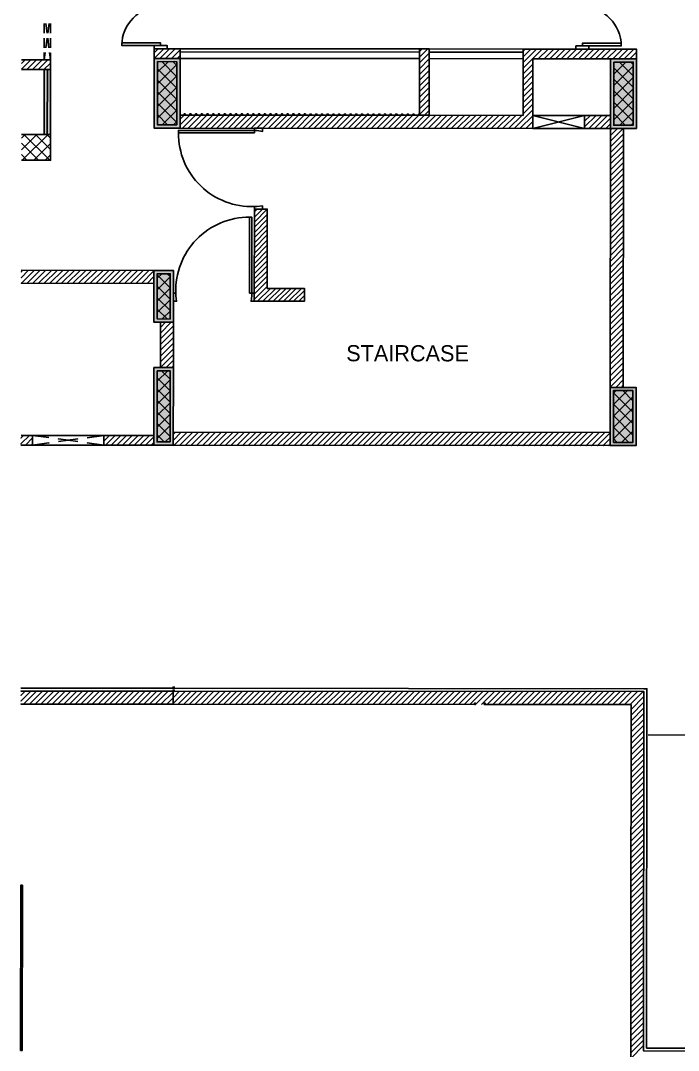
# Model space of a CAD drawing. Header units: millimetres. Extents: x -957 to 3394, y -3 to 3008.
# Drawn here: x 22 to 422, y 606 to 1231 of the extents above; entities that cross this region are included whole.
import ezdxf

# ---------------------------------------------------------------- set-up
doc = ezdxf.new("R2010")
doc.units = ezdxf.units.MM
for name, color, linetype in [('HIDDEN', 7, 'CONTINUOUS'), ('PDF_0', 7, 'CONTINUOUS'), ('PDF_DOOR', 7, 'CONTINUOUS'), ('PDF_ELEVATION_5_LIGHT', 7, 'CONTINUOUS'), ('PDF_ELEVATION_HIDDEN', 7, 'CONTINUOUS'), ('PDF_FRAMING-COLUMN', 7, 'CONTINUOUS'), ('PDF_FRAMING-COLUMN_HATCH', 7, 'CONTINUOUS'), ('PDF_FSM-PODIUM-FRAMING_-_S', 7, 'CONTINUOUS'), ('PDF_HATCH', 7, 'CONTINUOUS'), ('PDF_HATCH_-_AAC', 7, 'CONTINUOUS'), ('PDF_HATCH_-_WALL', 7, 'CONTINUOUS'), ('PDF_ID_FINISH_LINE', 7, 'CONTINUOUS'), ('PDF_TEXT', 7, 'CONTINUOUS'), ('PDF_TRI_ARC-KQ_DOOR___WIND', 7, 'CONTINUOUS'), ('PDF_WALL', 7, 'CONTINUOUS')]:
    doc.layers.add(name, color=color, linetype=linetype)
doc.styles.add('PDF_ARIAL', font='PDF_ARIAL')

msp = doc.modelspace()

# ---------------------------------------------------------------- linework, layer by layer
at = {"layer": 'HIDDEN', "color": 7}
msp.add_lwpolyline([(22.49, 605.81), (23.5, 605.81), (23.59, 706.09), (22.58, 706.09)], close=True, dxfattribs=at)
at = {"layer": 'HIDDEN'}
for points in [[(22.58, 706.09), (23.59, 706.09)], [(23.5, 605.81), (23.59, 706.09)], [(22.49, 605.81), (23.5, 605.81)]]:
    msp.add_lwpolyline(points, dxfattribs=at)
at = {"layer": 'HIDDEN', "color": 7}
msp.add_solid([(22.49, 605.81), (23.5, 605.81), (22.58, 706.09), (23.59, 706.09)], dxfattribs=at)
at = {"layer": 'PDF_0', "color": 7}
msp.add_lwpolyline([(36.76, 1162.32), (40.69, 1162.32), (40.73, 1201.65), (36.79, 1201.65)], close=True, dxfattribs=at)
msp.add_lwpolyline([(36.76, 1162.32), (40.69, 1162.32), (40.73, 1201.65), (36.79, 1201.65)], close=True, dxfattribs=at)
at = {"layer": 'PDF_0'}
for points in [[(402.81, 797.23), (403.2, 797.62)], [(402.95, 728.19), (403, 797.43)], [(403.79, 797.42), (2108.36, 795.97)]]:
    msp.add_lwpolyline(points, dxfattribs=at)
at = {"layer": 'PDF_0', "color": 7}
msp.add_solid([(36.76, 1162.32), (40.69, 1162.32), (36.79, 1201.65), (40.73, 1201.65)], dxfattribs=at)
msp.add_solid([(36.76, 1162.32), (40.69, 1162.32), (36.79, 1201.65), (40.73, 1201.65)], dxfattribs=at)
at = {"layer": 'PDF_DOOR'}
for points in [[(164.58, 1163.19), (118.41, 1163.23), (118.41, 1164.69), (164.58, 1164.65)], [(164.58, 1163.19), (118.41, 1163.23), (118.41, 1164.69), (164.58, 1164.65)], [(169.5, 1166.14), (164.59, 1166.14), (164.58, 1164.65), (166.16, 1164.65), (169.5, 1164.17)], [(169.5, 1166.14), (164.59, 1166.14), (164.58, 1164.65), (166.16, 1164.65), (169.5, 1164.17)], [(169.46, 1116.98), (164.54, 1116.98), (164.55, 1118.47), (166.12, 1118.47), (169.46, 1118.94)], [(169.46, 1116.98), (164.54, 1116.98), (164.55, 1118.47), (166.12, 1118.47), (169.46, 1118.94)], [(161.55, 1065.85), (161.59, 1112.03), (163.04, 1112.03), (163.01, 1065.85)], [(161.55, 1065.85), (161.59, 1112.03), (163.04, 1112.03), (163.01, 1065.85)], [(115.33, 1060.98), (115.34, 1065.89), (116.83, 1065.89), (116.83, 1064.32), (117.3, 1060.98)], [(115.33, 1060.98), (115.34, 1065.89), (116.83, 1065.89), (116.83, 1064.32), (117.3, 1060.98)], [(164.5, 1060.94), (164.5, 1065.85), (163.01, 1065.85), (163, 1064.28), (162.53, 1060.94)], [(164.5, 1060.94), (164.5, 1065.85), (163.01, 1065.85), (163, 1064.28), (162.53, 1060.94)]]:
    msp.add_lwpolyline(points, close=True, dxfattribs=at)
for points in [[(118.41, 1163.23, 0.426627), (164.54, 1118.47, -0.426627)], [(161.59, 1112.03, 0.426645), (116.83, 1065.89, -0.426645)]]:
    msp.add_lwpolyline(points, format="xyb", close=True, dxfattribs=at)
at = {"layer": 'PDF_ELEVATION_5_LIGHT'}
for points in [[(264.92, 1214.24), (119.4, 1214.36)], [(327.85, 1214.18), (270.82, 1214.23)], [(264.91, 1208.34), (119.39, 1208.46)], [(264.92, 1212.27), (119.4, 1212.4)], [(327.84, 1208.28), (270.81, 1208.33)], [(327.85, 1212.21), (270.82, 1212.26)], [(36.76, 1162.32), (36.79, 1201.65)], [(36.76, 1162.32), (36.79, 1201.65)], [(38.73, 1162.32), (38.76, 1201.65)], [(38.73, 1162.32), (38.76, 1201.65)], [(40.69, 1162.32), (40.73, 1201.65)], [(40.69, 1162.32), (40.73, 1201.65)]]:
    msp.add_lwpolyline(points, dxfattribs=at)
for points in [[(365.18, 1173.84), (333.71, 1173.87), (333.71, 1166), (365.17, 1165.97)], [(333.71, 1173.87), (365.17, 1165.97)], [(365.18, 1173.84), (333.71, 1173.87), (333.71, 1166), (365.17, 1165.97)], [(333.71, 1166), (365.18, 1173.84)], [(72.98, 979.4), (72.98, 973.5), (29.72, 973.54), (29.72, 979.44)], [(72.98, 979.4), (72.98, 973.5), (29.72, 973.54), (29.72, 979.44)]]:
    msp.add_lwpolyline(points, close=True, dxfattribs=at)
at = {"layer": 'PDF_ELEVATION_HIDDEN'}
for points in [[(36.82, 1229.68), (36.81, 1223.78)], [(36.82, 1229.67), (36.81, 1223.78)], [(37.81, 1229.61), (38.58, 1223.76)], [(37.81, 1229.61), (38.58, 1223.76)], [(39.76, 1229.61), (38.97, 1223.76)], [(39.76, 1229.61), (38.97, 1223.76)], [(40.75, 1223.77), (40.75, 1229.67)], [(40.75, 1223.77), (40.75, 1229.67)], [(36.81, 1220.83), (36.8, 1214.93)], [(36.81, 1220.83), (36.8, 1214.93)], [(38.58, 1220.84), (37.8, 1214.99)], [(38.58, 1220.84), (37.8, 1214.99)], [(38.97, 1220.84), (39.75, 1214.99)], [(38.97, 1220.84), (39.75, 1214.99)], [(40.74, 1214.92), (40.74, 1220.82)], [(40.74, 1214.92), (40.74, 1220.82)], [(37.4, 1212.07), (36.8, 1207.55)], [(37.4, 1212.07), (36.8, 1207.55)], [(36.8, 1211.98), (36.8, 1207.55), (40.73, 1207.55), (40.74, 1211.97)], [(36.8, 1211.98), (36.8, 1207.55), (40.73, 1207.55), (40.74, 1211.97)], [(40.13, 1212.06), (40.73, 1207.55)], [(40.13, 1212.06), (40.73, 1207.55)]]:
    msp.add_lwpolyline(points, dxfattribs=at)
for points in [[(39.66, 978.08), (29.72, 979.44)], [(57.19, 975.67), (45.5, 977.27)], [(45.5, 975.68), (57.2, 977.26)], [(63.04, 978.06), (72.98, 979.4)], [(29.71, 973.54), (39.66, 974.89)], [(72.98, 973.5), (63.04, 974.87)]]:
    msp.add_lwpolyline(points, close=True, dxfattribs=at)
at = {"layer": 'PDF_FRAMING-COLUMN'}
for points in [[(103.66, 1208.48), (119.39, 1208.46), (119.36, 1166.18), (103.62, 1166.2)], [(103.66, 1208.48), (119.39, 1208.46), (119.36, 1166.18), (103.62, 1166.2)], [(380.94, 1208.24), (396.67, 1208.23), (396.63, 1165.95), (380.9, 1165.96)], [(380.94, 1208.24), (396.67, 1208.23), (396.63, 1165.95), (380.9, 1165.96)], [(105.62, 1206.51), (117.42, 1206.5), (117.39, 1168.15), (105.59, 1168.16)], [(105.62, 1206.51), (117.42, 1206.5), (117.39, 1168.15), (105.59, 1168.16)], [(382.9, 1206.27), (394.7, 1206.26), (394.67, 1167.91), (382.87, 1167.92)], [(382.9, 1206.27), (394.7, 1206.26), (394.67, 1167.91), (382.87, 1167.92)], [(115.32, 1048.2), (115.35, 1079.66), (103.55, 1079.67), (103.52, 1048.21)], [(115.32, 1048.2), (115.35, 1079.66), (103.55, 1079.67), (103.52, 1048.21)], [(113.36, 1050.16), (113.38, 1077.69), (105.51, 1077.7), (105.49, 1050.17)], [(113.36, 1050.16), (113.38, 1077.69), (105.51, 1077.7), (105.49, 1050.17)], [(103.5, 1020.67), (103.46, 973.48), (115.26, 973.47), (115.3, 1020.66)], [(103.5, 1020.67), (103.46, 973.48), (115.26, 973.47), (115.3, 1020.66)], [(105.46, 1018.71), (105.43, 975.44), (113.29, 975.44), (113.33, 1018.7)], [(105.46, 1018.71), (105.43, 975.44), (113.29, 975.44), (113.33, 1018.7)], [(380.74, 973.24), (396.47, 973.23), (396.5, 1008.62), (380.77, 1008.64)], [(382.71, 975.21), (394.5, 975.2), (394.53, 1006.66), (382.73, 1006.67)]]:
    msp.add_lwpolyline(points, close=True, dxfattribs=at)
at = {"layer": 'PDF_FRAMING-COLUMN_HATCH'}
for points in [[(117.42, 1204.87), (105.61, 1193.08)], [(112.1, 1206.5), (105.62, 1200.03)], [(105.62, 1202.18), (117.41, 1190.37)], [(108.25, 1206.51), (117.42, 1197.32)], [(115.2, 1206.5), (117.42, 1204.27)], [(394.7, 1203.8), (382.89, 1192.02)], [(383.25, 1206.27), (382.9, 1205.92)], [(390.21, 1206.27), (382.9, 1198.97)], [(382.9, 1202.77), (394.69, 1190.96)], [(386.35, 1206.27), (394.69, 1197.91)], [(393.31, 1206.26), (394.7, 1204.87)], [(117.42, 1197.92), (105.61, 1186.13)], [(105.62, 1195.23), (117.4, 1183.42)], [(394.69, 1196.85), (382.88, 1185.06)], [(382.89, 1195.82), (394.68, 1184.01)], [(117.41, 1190.97), (105.6, 1179.18)], [(394.69, 1189.9), (382.88, 1178.11)], [(382.89, 1188.86), (394.68, 1177.05)], [(117.4, 1184.01), (105.6, 1172.22)], [(105.61, 1188.27), (117.4, 1176.46)], [(394.68, 1182.95), (382.87, 1171.16)], [(105.6, 1181.32), (117.39, 1169.51)], [(117.4, 1177.06), (108.48, 1168.16)], [(382.88, 1181.91), (394.67, 1170.1)], [(105.6, 1174.37), (111.8, 1168.16)], [(117.39, 1170.11), (115.44, 1168.15)], [(382.88, 1174.96), (389.9, 1167.92)], [(394.68, 1175.99), (386.59, 1167.92)], [(382.87, 1168.01), (382.95, 1167.92)], [(394.67, 1169.04), (393.54, 1167.92)], [(108.33, 1077.7), (105.51, 1074.89)], [(105.51, 1077.03), (113.37, 1069.16)], [(111.8, 1077.7), (113.38, 1076.11)], [(113.38, 1075.79), (105.51, 1067.93)], [(105.51, 1070.08), (113.37, 1062.2)], [(113.37, 1068.84), (105.5, 1060.98)], [(113.37, 1061.89), (105.49, 1054.03)], [(105.5, 1063.12), (113.36, 1055.25)], [(105.5, 1056.17), (111.49, 1050.17)], [(113.36, 1054.93), (108.59, 1050.17)], [(111.86, 1018.7), (105.46, 1012.31)], [(105.46, 1014.46), (113.32, 1006.58)], [(108.17, 1018.7), (113.33, 1013.54)], [(113.33, 1013.22), (105.45, 1005.36)], [(105.45, 1007.5), (113.31, 999.63)], [(113.32, 1006.27), (105.45, 998.41)], [(113.31, 999.31), (105.44, 991.45)], [(105.45, 1000.55), (113.31, 992.68)], [(113.31, 992.36), (105.43, 984.5)], [(105.44, 993.6), (113.3, 985.72)], [(113.3, 985.41), (105.43, 977.55)], [(105.44, 986.64), (113.3, 978.77)], [(105.43, 979.69), (109.68, 975.44)], [(113.3, 978.46), (110.27, 975.44)]]:
    msp.add_lwpolyline(points, close=True, dxfattribs=at)
for points in [[(22.96, 1153.03), (32.28, 1162.32)], [(22.97, 1159.98), (25.32, 1162.33)], [(23.48, 1146.6), (39.23, 1162.32)], [(40.28, 1146.59), (24.56, 1162.33)], [(40.68, 1153.13), (31.51, 1162.32)], [(40.69, 1160.09), (38.46, 1162.32)], [(33.32, 1146.59), (22.97, 1156.97)], [(30.44, 1146.59), (40.69, 1156.83)], [(26.37, 1146.6), (22.96, 1150.01)], [(37.39, 1146.59), (40.68, 1149.87)], [(382.72, 998.12), (391.29, 1006.66)], [(382.72, 991.16), (394.53, 1002.95)], [(382.73, 1005.07), (384.33, 1006.67)], [(394.52, 993.53), (382.73, 1005.34)], [(394.53, 1000.49), (388.36, 1006.66)], [(382.71, 984.21), (394.52, 996)], [(394.51, 986.58), (382.73, 998.39)], [(382.71, 977.26), (394.52, 989.05)], [(394.51, 979.63), (382.72, 991.44)], [(391.99, 975.2), (382.71, 984.49)], [(385.03, 975.2), (382.71, 977.53)], [(387.61, 975.2), (394.51, 982.09)]]:
    msp.add_lwpolyline(points, dxfattribs=at)
for points in [[(103.66, 1208.48), (119.39, 1208.46), (103.62, 1166.2), (119.36, 1166.18)], [(103.66, 1208.48), (119.39, 1208.46), (103.62, 1166.2), (119.36, 1166.18)], [(380.94, 1208.24), (396.67, 1208.23), (380.9, 1165.96), (396.63, 1165.95)], [(380.94, 1208.24), (396.67, 1208.23), (380.9, 1165.96), (396.63, 1165.95)], [(105.62, 1206.51), (117.42, 1206.5), (105.59, 1168.16), (117.39, 1168.15)], [(105.62, 1206.51), (117.42, 1206.5), (105.59, 1168.16), (117.39, 1168.15)], [(382.9, 1206.27), (394.7, 1206.26), (382.87, 1167.92), (394.67, 1167.91)], [(382.9, 1206.27), (394.7, 1206.26), (382.87, 1167.92), (394.67, 1167.91)], [(115.32, 1048.2), (115.35, 1079.66), (103.52, 1048.21), (103.55, 1079.67)], [(115.32, 1048.2), (115.35, 1079.66), (103.52, 1048.21), (103.55, 1079.67)], [(113.36, 1050.16), (113.38, 1077.69), (105.49, 1050.17), (105.51, 1077.7)], [(113.36, 1050.16), (113.38, 1077.69), (105.49, 1050.17), (105.51, 1077.7)], [(103.5, 1020.67), (103.46, 973.48), (115.3, 1020.66), (115.26, 973.47)], [(103.5, 1020.67), (103.46, 973.48), (115.3, 1020.66), (115.26, 973.47)], [(105.46, 1018.71), (105.43, 975.44), (113.33, 1018.7), (113.29, 975.44)], [(105.46, 1018.71), (105.43, 975.44), (113.33, 1018.7), (113.29, 975.44)], [(380.74, 973.24), (396.47, 973.23), (380.77, 1008.64), (396.5, 1008.62)], [(382.71, 975.21), (394.5, 975.2), (382.73, 1006.67), (394.53, 1006.66)]]:
    msp.add_solid(points, dxfattribs=at)
at = {"layer": 'PDF_FSM-PODIUM-FRAMING_-_S'}
msp.add_lwpolyline([(22.97, 1162.33), (40.69, 1162.32), (40.68, 1146.58), (22.96, 1146.6)], dxfattribs=at)
at = {"layer": 'PDF_HATCH'}
for points in [[(115.12, 816.52), (122.62, 824.01)], [(115.13, 823.48), (115.67, 824.01)], [(115.13, 820), (119.14, 824.01)], [(118.22, 816.14), (126.1, 824)], [(121.7, 816.14), (129.57, 824)], [(125.18, 816.14), (133.05, 824)], [(128.65, 816.14), (136.52, 823.99)], [(132.13, 816.13), (140, 823.99)], [(135.6, 816.13), (143.48, 823.99)], [(139.08, 816.13), (146.95, 823.99)], [(142.56, 816.12), (150.43, 823.98)], [(146.03, 816.12), (153.91, 823.98)], [(149.51, 816.12), (157.38, 823.98)], [(152.99, 816.11), (160.86, 823.97)], [(156.46, 816.11), (164.34, 823.97)], [(159.94, 816.11), (167.81, 823.97)], [(163.42, 816.11), (171.29, 823.96)], [(166.89, 816.1), (174.76, 823.96)], [(170.37, 816.1), (178.24, 823.96)], [(173.84, 816.1), (181.72, 823.96)], [(177.32, 816.09), (185.19, 823.95)], [(180.8, 816.09), (188.67, 823.95)], [(184.27, 816.09), (192.15, 823.95)], [(187.75, 816.08), (195.62, 823.94)], [(191.23, 816.08), (199.1, 823.94)], [(194.7, 816.08), (202.57, 823.94)], [(198.18, 816.08), (206.05, 823.94)], [(201.65, 816.07), (209.53, 823.93)], [(205.13, 816.07), (213, 823.93)], [(208.61, 816.07), (216.48, 823.93)], [(212.08, 816.06), (219.96, 823.92)], [(215.56, 816.06), (223.43, 823.92)], [(219.04, 816.06), (226.91, 823.92)], [(222.51, 816.06), (230.39, 823.91)], [(225.99, 816.05), (233.86, 823.91)], [(229.47, 816.05), (237.34, 823.91)], [(232.94, 816.05), (240.81, 823.91)], [(236.42, 816.04), (244.29, 823.9)], [(239.89, 816.04), (247.77, 823.9)], [(243.37, 816.04), (251.24, 823.9)], [(246.85, 816.03), (254.72, 823.89)], [(250.32, 816.03), (258.2, 823.89)], [(253.8, 816.03), (261.67, 823.89)], [(257.28, 816.03), (265.15, 823.88)], [(260.75, 816.02), (268.63, 823.88)], [(264.23, 816.02), (272.1, 823.88)], [(267.71, 816.02), (275.58, 823.88)], [(271.18, 816.01), (279.05, 823.87)], [(274.66, 816.01), (282.53, 823.87)], [(278.13, 816.01), (286.01, 823.87)], [(281.61, 816), (289.48, 823.86)], [(285.09, 816), (292.96, 823.86)], [(288.56, 816), (296.44, 823.86)], [(292.04, 816), (299.91, 823.85)], [(295.52, 815.99), (303.39, 823.85)], [(298.99, 815.99), (306.86, 823.85)], [(302.47, 815.99), (310.34, 823.85)], [(305.94, 815.98), (313.82, 823.84)], [(309.42, 815.98), (317.29, 823.84)], [(312.9, 815.98), (320.77, 823.84)], [(316.37, 815.97), (324.25, 823.83)], [(319.85, 815.97), (327.72, 823.83)], [(323.33, 815.97), (331.2, 823.83)], [(326.8, 815.97), (334.68, 823.83)], [(330.28, 815.96), (338.15, 823.82)], [(333.76, 815.96), (341.63, 823.82)], [(337.23, 815.96), (345.1, 823.82)], [(340.71, 815.95), (348.58, 823.81)], [(344.18, 815.95), (352.06, 823.81)], [(347.66, 815.95), (355.53, 823.81)], [(351.14, 815.95), (359.01, 823.8)], [(354.61, 815.94), (362.49, 823.8)], [(358.09, 815.94), (365.96, 823.8)], [(361.57, 815.94), (369.44, 823.8)], [(365.04, 815.93), (372.92, 823.79)], [(368.52, 815.93), (376.39, 823.79)], [(372, 815.93), (379.87, 823.79)], [(375.47, 815.92), (383.34, 823.78)], [(378.95, 815.92), (386.82, 823.78)], [(382.42, 815.92), (390.3, 823.78)], [(385.9, 815.92), (393.77, 823.77)], [(389.38, 815.91), (397.25, 823.77)], [(392.85, 815.91), (400.73, 823.77)], [(393.38, 812.96), (401.26, 820.82)], [(393.38, 809.49), (401.25, 817.35)], [(393.38, 806.01), (401.25, 813.87)], [(393.37, 802.54), (401.25, 810.39)], [(393.37, 799.06), (401.24, 806.92)], [(393.37, 795.58), (401.24, 803.44)], [(393.36, 792.11), (401.24, 799.97)], [(393.36, 788.63), (401.23, 796.49)], [(393.36, 785.15), (401.23, 793.01)], [(393.36, 781.68), (401.23, 789.54)], [(393.35, 778.2), (401.23, 786.06)], [(393.35, 774.72), (401.22, 782.58)], [(393.35, 771.25), (401.22, 779.11)], [(393.34, 767.77), (401.22, 775.63)], [(393.34, 764.3), (401.21, 772.16)], [(393.34, 760.82), (401.21, 768.68)], [(393.34, 757.34), (401.21, 765.2)], [(393.33, 753.87), (401.21, 761.73)], [(393.33, 750.39), (401.2, 758.25)], [(393.32, 743.44), (401.2, 751.3)], [(393.33, 746.91), (401.2, 754.77)], [(393.32, 739.96), (401.19, 747.82)], [(393.31, 733.01), (401.19, 740.87)], [(393.32, 736.49), (401.19, 744.34)], [(393.31, 729.53), (401.18, 737.39)], [(393.31, 726.06), (401.18, 733.92)], [(393.3, 719.1), (401.18, 726.96)], [(393.31, 722.58), (401.18, 730.44)], [(393.3, 715.63), (401.17, 723.49)], [(393.3, 712.15), (401.17, 720.01)], [(393.29, 708.67), (401.17, 716.53)], [(393.29, 705.2), (401.16, 713.06)], [(393.29, 701.72), (401.16, 709.58)], [(393.28, 698.25), (401.16, 706.1)], [(393.28, 694.77), (401.15, 702.63)], [(393.28, 691.29), (401.15, 699.15)], [(393.28, 687.82), (401.15, 695.68)], [(393.27, 684.34), (401.15, 692.2)], [(393.27, 680.86), (401.14, 688.72)], [(393.27, 677.39), (401.14, 685.25)], [(393.26, 673.91), (401.14, 681.77)], [(393.26, 670.43), (401.13, 678.29)], [(393.25, 663.48), (401.13, 671.34)], [(393.26, 666.96), (401.13, 674.82)], [(393.25, 660.01), (401.12, 667.87)], [(393.25, 656.53), (401.12, 664.39)], [(393.24, 649.58), (401.12, 657.44)], [(393.25, 653.05), (401.12, 660.91)], [(393.24, 646.1), (401.11, 653.96)], [(393.23, 639.15), (401.11, 647.01)], [(393.24, 642.62), (401.11, 650.48)], [(393.23, 635.67), (401.1, 643.53)], [(393.23, 632.2), (401.1, 640.05)], [(393.22, 625.24), (401.1, 633.1)], [(393.23, 628.72), (401.1, 636.58)], [(393.22, 621.77), (401.09, 629.63)], [(393.22, 618.29), (401.09, 626.15)], [(393.21, 614.81), (401.09, 622.67)], [(393.21, 611.34), (401.08, 619.2)], [(393.21, 607.86), (401.08, 615.72)], [(393.2, 604.38), (401.08, 612.24)], [(393.2, 600.91), (401.07, 608.77)]]:
    msp.add_lwpolyline(points, dxfattribs=at)
at = {"layer": 'PDF_HATCH_-_AAC'}
for points in [[(103.66, 1211.95), (106.08, 1214.37)], [(103.66, 1208.48), (109.56, 1214.37)], [(107.14, 1208.47), (113.03, 1214.36)], [(110.61, 1208.47), (116.51, 1214.36)], [(114.09, 1208.47), (119.4, 1213.77)], [(117.57, 1208.47), (119.39, 1210.29)]]:
    msp.add_lwpolyline(points, dxfattribs=at)
for points in [[(266.49, 1214.24), (264.92, 1212.67)], [(269.96, 1214.23), (264.92, 1209.19)], [(332.53, 1214.18), (327.84, 1209.49)], [(332.53, 1214.18), (327.84, 1209.49)], [(336.01, 1214.17), (327.84, 1206.02)], [(339.48, 1214.17), (327.84, 1202.54)], [(336.01, 1214.17), (327.84, 1206.02)], [(339.48, 1214.17), (327.84, 1202.54)], [(329.05, 1214.18), (327.85, 1212.97)], [(329.05, 1214.18), (327.85, 1212.97)], [(342.96, 1214.17), (337.06, 1208.28)], [(342.96, 1214.17), (337.06, 1208.28)], [(346.44, 1214.16), (340.54, 1208.27)], [(346.44, 1214.16), (340.54, 1208.27)], [(349.91, 1214.16), (344.01, 1208.27)], [(349.91, 1214.16), (344.01, 1208.27)], [(353.39, 1214.16), (347.49, 1208.27)], [(353.39, 1214.16), (347.49, 1208.27)], [(356.87, 1214.16), (350.97, 1208.26)], [(356.87, 1214.16), (350.97, 1208.26)], [(360.34, 1214.15), (354.44, 1208.26)], [(360.34, 1214.15), (354.44, 1208.26)], [(363.82, 1214.15), (357.92, 1208.26)], [(363.82, 1214.15), (357.92, 1208.26)], [(367.3, 1214.15), (361.39, 1208.26)], [(367.3, 1214.15), (361.39, 1208.26)], [(370.77, 1214.15), (364.87, 1208.25)], [(370.77, 1214.15), (364.87, 1208.25)], [(374.25, 1214.14), (368.35, 1208.25)], [(374.25, 1214.14), (368.35, 1208.25)], [(377.73, 1214.14), (371.82, 1208.25)], [(377.73, 1214.14), (371.82, 1208.25)], [(381.2, 1214.14), (375.3, 1208.24)], [(381.2, 1214.14), (375.3, 1208.24)], [(384.68, 1214.13), (378.78, 1208.24)], [(384.68, 1214.13), (378.78, 1208.24)], [(388.16, 1214.13), (382.25, 1208.24)], [(388.16, 1214.13), (382.25, 1208.24)], [(391.63, 1214.13), (385.73, 1208.23)], [(391.63, 1214.13), (385.73, 1208.23)], [(395.11, 1214.13), (389.21, 1208.23)], [(395.11, 1214.13), (389.21, 1208.23)], [(270.82, 1211.61), (264.91, 1205.72)], [(270.81, 1208.14), (264.91, 1202.24)], [(396.67, 1212.21), (392.68, 1208.23)], [(396.67, 1212.21), (392.68, 1208.23)], [(396.67, 1208.74), (396.16, 1208.23)], [(396.67, 1208.74), (396.16, 1208.23)], [(270.81, 1204.66), (264.91, 1198.77)], [(333.74, 1204.96), (327.83, 1199.07)], [(333.74, 1204.96), (327.83, 1199.07)], [(333.74, 1201.48), (327.83, 1195.59)], [(333.74, 1201.48), (327.83, 1195.59)], [(270.81, 1201.18), (264.9, 1195.29)], [(270.8, 1197.71), (264.9, 1191.81)], [(333.73, 1198.01), (327.83, 1192.11)], [(333.73, 1198.01), (327.83, 1192.11)], [(270.8, 1190.75), (264.89, 1184.86)], [(270.8, 1194.23), (264.9, 1188.34)], [(333.73, 1191.05), (327.82, 1185.16)], [(333.73, 1191.05), (327.82, 1185.16)], [(333.73, 1194.53), (327.83, 1188.64)], [(333.73, 1194.53), (327.83, 1188.64)], [(270.8, 1187.28), (264.89, 1181.38)], [(270.79, 1183.8), (264.89, 1177.91)], [(333.72, 1187.58), (327.82, 1181.68)], [(333.72, 1187.58), (327.82, 1181.68)], [(333.72, 1184.1), (327.82, 1178.21)], [(333.72, 1184.1), (327.82, 1178.21)], [(270.79, 1176.85), (259.98, 1166.06)], [(270.79, 1180.33), (264.89, 1174.43)], [(333.72, 1177.15), (322.56, 1166.01)], [(333.72, 1177.15), (322.56, 1166.01)], [(333.72, 1180.63), (327.81, 1174.73)], [(333.72, 1180.63), (327.81, 1174.73)], [(121.85, 1174.05), (119.36, 1171.56)], [(121.85, 1174.05), (119.36, 1171.56)], [(125.32, 1174.04), (119.36, 1168.09)], [(125.32, 1174.04), (119.36, 1168.09)], [(128.8, 1174.04), (120.93, 1166.18)], [(128.8, 1174.04), (120.93, 1166.18)], [(121.85, 1174.05), (122.58, 1174.05), (122.58, 1174.78), (121.85, 1174.78)], [(121.85, 1174.05), (122.58, 1174.05), (122.58, 1174.78), (121.85, 1174.78)], [(132.28, 1174.04), (124.4, 1166.18)], [(132.28, 1174.04), (124.4, 1166.18)], [(125.32, 1174.04), (126.06, 1174.04), (126.06, 1174.78), (125.32, 1174.78)], [(125.32, 1174.04), (126.06, 1174.04), (126.06, 1174.78), (125.32, 1174.78)], [(135.75, 1174.03), (127.88, 1166.18)], [(135.75, 1174.03), (127.88, 1166.18)], [(128.8, 1174.04), (129.53, 1174.04), (129.53, 1174.77), (128.8, 1174.77)], [(128.8, 1174.04), (129.53, 1174.04), (129.53, 1174.77), (128.8, 1174.77)], [(139.23, 1174.03), (131.36, 1166.17)], [(139.23, 1174.03), (131.36, 1166.17)], [(132.28, 1174.04), (133.01, 1174.04), (133.01, 1174.77), (132.28, 1174.77)], [(132.28, 1174.04), (133.01, 1174.04), (133.01, 1174.77), (132.28, 1174.77)], [(142.71, 1174.03), (134.83, 1166.17)], [(142.71, 1174.03), (134.83, 1166.17)], [(135.75, 1174.03), (136.49, 1174.03), (136.49, 1174.77), (135.75, 1174.77)], [(135.75, 1174.03), (136.49, 1174.03), (136.49, 1174.77), (135.75, 1174.77)], [(146.18, 1174.03), (138.31, 1166.17)], [(146.18, 1174.03), (138.31, 1166.17)], [(139.23, 1174.03), (139.96, 1174.03), (139.96, 1174.76), (139.23, 1174.76)], [(139.23, 1174.03), (139.96, 1174.03), (139.96, 1174.76), (139.23, 1174.76)], [(149.66, 1174.02), (141.79, 1166.16)], [(149.66, 1174.02), (141.79, 1166.16)], [(142.71, 1174.03), (143.44, 1174.03), (143.44, 1174.76), (142.71, 1174.76)], [(142.71, 1174.03), (143.44, 1174.03), (143.44, 1174.76), (142.71, 1174.76)], [(153.13, 1174.02), (145.26, 1166.16)], [(153.13, 1174.02), (145.26, 1166.16)], [(146.18, 1174.03), (146.92, 1174.02), (146.92, 1174.76), (146.18, 1174.76)], [(146.18, 1174.03), (146.92, 1174.02), (146.92, 1174.76), (146.18, 1174.76)], [(156.61, 1174.02), (148.74, 1166.16)], [(156.61, 1174.02), (148.74, 1166.16)], [(149.66, 1174.02), (150.39, 1174.02), (150.39, 1174.76), (149.66, 1174.76)], [(149.66, 1174.02), (150.39, 1174.02), (150.39, 1174.76), (149.66, 1174.76)], [(160.09, 1174.01), (152.21, 1166.15)], [(160.09, 1174.01), (152.21, 1166.15)], [(153.13, 1174.02), (153.87, 1174.02), (153.87, 1174.75), (153.14, 1174.75)], [(153.13, 1174.02), (153.87, 1174.02), (153.87, 1174.75), (153.14, 1174.75)], [(163.56, 1174.01), (155.69, 1166.15)], [(163.56, 1174.01), (155.69, 1166.15)], [(156.61, 1174.02), (157.34, 1174.02), (157.34, 1174.75), (156.61, 1174.75)], [(156.61, 1174.02), (157.34, 1174.02), (157.34, 1174.75), (156.61, 1174.75)], [(167.04, 1174.01), (159.17, 1166.15)], [(167.04, 1174.01), (159.17, 1166.15)], [(160.09, 1174.01), (160.82, 1174.01), (160.82, 1174.75), (160.09, 1174.75)], [(160.09, 1174.01), (160.82, 1174.01), (160.82, 1174.75), (160.09, 1174.75)], [(170.52, 1174), (162.64, 1166.15)], [(170.52, 1174), (162.64, 1166.15)], [(163.56, 1174.01), (164.3, 1174.01), (164.3, 1174.74), (163.56, 1174.74)], [(163.56, 1174.01), (164.3, 1174.01), (164.3, 1174.74), (163.56, 1174.74)], [(173.99, 1174), (166.12, 1166.14)], [(173.99, 1174), (166.12, 1166.14)], [(167.04, 1174.01), (167.77, 1174.01), (167.77, 1174.74), (167.04, 1174.74)], [(167.04, 1174.01), (167.77, 1174.01), (167.77, 1174.74), (167.04, 1174.74)], [(177.47, 1174), (169.6, 1166.14)], [(177.47, 1174), (169.6, 1166.14)], [(170.52, 1174), (171.25, 1174), (171.25, 1174.74), (170.52, 1174.74)], [(170.52, 1174), (171.25, 1174), (171.25, 1174.74), (170.52, 1174.74)], [(180.95, 1174), (173.07, 1166.14)], [(180.95, 1174), (173.07, 1166.14)], [(173.99, 1174), (174.73, 1174), (174.73, 1174.73), (173.99, 1174.73)], [(173.99, 1174), (174.73, 1174), (174.73, 1174.73), (173.99, 1174.73)], [(184.42, 1173.99), (176.55, 1166.13)], [(184.42, 1173.99), (176.55, 1166.13)], [(177.47, 1174), (178.2, 1174), (178.2, 1174.73), (177.47, 1174.73)], [(177.47, 1174), (178.2, 1174), (178.2, 1174.73), (177.47, 1174.73)], [(187.9, 1173.99), (180.03, 1166.13)], [(187.9, 1173.99), (180.03, 1166.13)], [(180.95, 1174), (181.68, 1174), (181.68, 1174.73), (180.95, 1174.73)], [(180.95, 1174), (181.68, 1174), (181.68, 1174.73), (180.95, 1174.73)], [(191.37, 1173.99), (183.5, 1166.13)], [(191.37, 1173.99), (183.5, 1166.13)], [(184.42, 1173.99), (185.16, 1173.99), (185.16, 1174.73), (184.42, 1174.73)], [(184.42, 1173.99), (185.16, 1173.99), (185.16, 1174.73), (184.42, 1174.73)], [(194.85, 1173.98), (186.98, 1166.12)], [(194.85, 1173.98), (186.98, 1166.12)], [(187.9, 1173.99), (188.63, 1173.99), (188.63, 1174.72), (187.9, 1174.72)], [(187.9, 1173.99), (188.63, 1173.99), (188.63, 1174.72), (187.9, 1174.72)], [(198.33, 1173.98), (190.45, 1166.12)], [(198.33, 1173.98), (190.45, 1166.12)], [(191.37, 1173.99), (192.11, 1173.99), (192.11, 1174.72), (191.38, 1174.72)], [(191.37, 1173.99), (192.11, 1173.99), (192.11, 1174.72), (191.38, 1174.72)], [(201.8, 1173.98), (193.93, 1166.12)], [(201.8, 1173.98), (193.93, 1166.12)], [(194.85, 1173.98), (195.58, 1173.98), (195.58, 1174.72), (194.85, 1174.72)], [(194.85, 1173.98), (195.58, 1173.98), (195.58, 1174.72), (194.85, 1174.72)], [(205.28, 1173.98), (197.41, 1166.12)], [(205.28, 1173.98), (197.41, 1166.12)], [(198.33, 1173.98), (199.06, 1173.98), (199.06, 1174.71), (198.33, 1174.71)], [(198.33, 1173.98), (199.06, 1173.98), (199.06, 1174.71), (198.33, 1174.71)], [(208.76, 1173.97), (200.88, 1166.11)], [(208.76, 1173.97), (200.88, 1166.11)], [(201.8, 1173.98), (202.54, 1173.98), (202.54, 1174.71), (201.8, 1174.71)], [(201.8, 1173.98), (202.54, 1173.98), (202.54, 1174.71), (201.8, 1174.71)], [(212.23, 1173.97), (204.36, 1166.11)], [(212.23, 1173.97), (204.36, 1166.11)], [(205.28, 1173.98), (206.01, 1173.97), (206.01, 1174.71), (205.28, 1174.71)], [(205.28, 1173.98), (206.01, 1173.97), (206.01, 1174.71), (205.28, 1174.71)], [(215.71, 1173.97), (207.84, 1166.11)], [(215.71, 1173.97), (207.84, 1166.11)], [(208.76, 1173.97), (209.49, 1173.97), (209.49, 1174.7), (208.76, 1174.71)], [(208.76, 1173.97), (209.49, 1173.97), (209.49, 1174.7), (208.76, 1174.71)], [(219.19, 1173.96), (211.31, 1166.1)], [(219.19, 1173.96), (211.31, 1166.1)], [(212.23, 1173.97), (212.97, 1173.97), (212.97, 1174.7), (212.23, 1174.7)], [(212.23, 1173.97), (212.97, 1173.97), (212.97, 1174.7), (212.23, 1174.7)], [(222.66, 1173.96), (214.79, 1166.1)], [(222.66, 1173.96), (214.79, 1166.1)], [(215.71, 1173.97), (216.44, 1173.97), (216.44, 1174.7), (215.71, 1174.7)], [(215.71, 1173.97), (216.44, 1173.97), (216.44, 1174.7), (215.71, 1174.7)], [(226.14, 1173.96), (218.27, 1166.1)], [(226.14, 1173.96), (218.27, 1166.1)], [(219.19, 1173.96), (219.92, 1173.96), (219.92, 1174.7), (219.19, 1174.7)], [(219.19, 1173.96), (219.92, 1173.96), (219.92, 1174.7), (219.19, 1174.7)], [(229.61, 1173.95), (221.74, 1166.09)], [(229.61, 1173.95), (221.74, 1166.09)], [(222.66, 1173.96), (223.39, 1173.96), (223.4, 1174.69), (222.66, 1174.69)], [(222.66, 1173.96), (223.39, 1173.96), (223.4, 1174.69), (222.66, 1174.69)], [(233.09, 1173.95), (225.22, 1166.09)], [(233.09, 1173.95), (225.22, 1166.09)], [(226.14, 1173.96), (226.87, 1173.96), (226.87, 1174.69), (226.14, 1174.69)], [(226.14, 1173.96), (226.87, 1173.96), (226.87, 1174.69), (226.14, 1174.69)], [(236.57, 1173.95), (228.69, 1166.09)], [(236.57, 1173.95), (228.69, 1166.09)], [(229.61, 1173.95), (230.35, 1173.95), (230.35, 1174.69), (229.61, 1174.69)], [(229.61, 1173.95), (230.35, 1173.95), (230.35, 1174.69), (229.61, 1174.69)], [(240.04, 1173.95), (232.17, 1166.09)], [(240.04, 1173.95), (232.17, 1166.09)], [(233.09, 1173.95), (233.82, 1173.95), (233.82, 1174.68), (233.09, 1174.68)], [(233.09, 1173.95), (233.82, 1173.95), (233.82, 1174.68), (233.09, 1174.68)], [(243.52, 1173.94), (235.65, 1166.08)], [(243.52, 1173.94), (235.65, 1166.08)], [(236.57, 1173.95), (237.3, 1173.95), (237.3, 1174.68), (236.57, 1174.68)], [(236.57, 1173.95), (237.3, 1173.95), (237.3, 1174.68), (236.57, 1174.68)], [(247, 1173.94), (239.12, 1166.08)], [(247, 1173.94), (239.12, 1166.08)], [(240.04, 1173.95), (240.78, 1173.94), (240.78, 1174.68), (240.04, 1174.68)], [(240.04, 1173.95), (240.78, 1173.94), (240.78, 1174.68), (240.04, 1174.68)], [(250.47, 1173.94), (242.6, 1166.08)], [(250.47, 1173.94), (242.6, 1166.08)], [(243.52, 1173.94), (244.25, 1173.94), (244.25, 1174.67), (243.52, 1174.68)], [(243.52, 1173.94), (244.25, 1173.94), (244.25, 1174.67), (243.52, 1174.68)], [(253.95, 1173.93), (246.08, 1166.07)], [(253.95, 1173.93), (246.08, 1166.07)], [(247, 1173.94), (247.73, 1173.94), (247.73, 1174.67), (247, 1174.67)], [(247, 1173.94), (247.73, 1173.94), (247.73, 1174.67), (247, 1174.67)], [(257.42, 1173.93), (249.55, 1166.07)], [(257.42, 1173.93), (249.55, 1166.07)], [(250.47, 1173.94), (251.21, 1173.94), (251.21, 1174.67), (250.47, 1174.67)], [(250.47, 1173.94), (251.21, 1173.94), (251.21, 1174.67), (250.47, 1174.67)], [(260.9, 1173.93), (253.03, 1166.07)], [(260.9, 1173.93), (253.03, 1166.07)], [(253.95, 1173.93), (254.68, 1173.93), (254.68, 1174.67), (253.95, 1174.67)], [(253.95, 1173.93), (254.68, 1173.93), (254.68, 1174.67), (253.95, 1174.67)], [(264.38, 1173.92), (256.5, 1166.07)], [(264.38, 1173.92), (256.5, 1166.07)], [(257.42, 1173.93), (258.16, 1173.93), (258.16, 1174.66), (257.43, 1174.66)], [(257.42, 1173.93), (258.16, 1173.93), (258.16, 1174.66), (257.43, 1174.66)], [(267.85, 1173.92), (259.98, 1166.06)], [(260.9, 1173.93), (261.63, 1173.93), (261.63, 1174.66), (260.9, 1174.66)], [(260.9, 1173.93), (261.63, 1173.93), (261.63, 1174.66), (260.9, 1174.66)], [(271.33, 1173.92), (263.46, 1166.06)], [(271.33, 1173.92), (263.46, 1166.06)], [(264.38, 1173.92), (265.11, 1173.92), (265.11, 1174.66), (264.38, 1174.66)], [(264.38, 1173.92), (265.11, 1173.92), (265.11, 1174.66), (264.38, 1174.66)], [(274.81, 1173.92), (266.93, 1166.06)], [(274.81, 1173.92), (266.93, 1166.06)], [(278.28, 1173.91), (270.41, 1166.05)], [(278.28, 1173.91), (270.41, 1166.05)], [(281.76, 1173.91), (273.89, 1166.05)], [(281.76, 1173.91), (273.89, 1166.05)], [(285.24, 1173.91), (277.36, 1166.05)], [(285.24, 1173.91), (277.36, 1166.05)], [(288.71, 1173.9), (280.84, 1166.04)], [(288.71, 1173.9), (280.84, 1166.04)], [(292.19, 1173.9), (284.32, 1166.04)], [(292.19, 1173.9), (284.32, 1166.04)], [(295.66, 1173.9), (287.79, 1166.04)], [(295.66, 1173.9), (287.79, 1166.04)], [(299.14, 1173.89), (291.27, 1166.04)], [(299.14, 1173.89), (291.27, 1166.04)], [(302.62, 1173.89), (294.74, 1166.03)], [(302.62, 1173.89), (294.74, 1166.03)], [(306.09, 1173.89), (298.22, 1166.03)], [(306.09, 1173.89), (298.22, 1166.03)], [(309.57, 1173.89), (301.7, 1166.03)], [(309.57, 1173.89), (301.7, 1166.03)], [(313.05, 1173.88), (305.17, 1166.02)], [(313.05, 1173.88), (305.17, 1166.02)], [(316.52, 1173.88), (308.65, 1166.02)], [(316.52, 1173.88), (308.65, 1166.02)], [(320, 1173.88), (312.13, 1166.02)], [(320, 1173.88), (312.13, 1166.02)], [(323.48, 1173.87), (315.6, 1166.01)], [(323.48, 1173.87), (315.6, 1166.01)], [(326.95, 1173.87), (319.08, 1166.01)], [(326.95, 1173.87), (319.08, 1166.01)], [(333.71, 1173.67), (326.03, 1166.01)], [(333.71, 1173.67), (326.03, 1166.01)], [(333.71, 1170.2), (329.51, 1166)], [(333.71, 1170.2), (329.51, 1166)], [(368.67, 1173.84), (365.17, 1170.35)], [(368.67, 1173.84), (365.17, 1170.35)], [(372.14, 1173.83), (365.17, 1166.87)], [(372.14, 1173.83), (365.17, 1166.87)], [(365.19, 1173.84), (365.18, 1173.82)], [(365.19, 1173.84), (365.18, 1173.82)], [(375.62, 1173.83), (367.75, 1165.97)], [(375.62, 1173.83), (367.75, 1165.97)], [(379.1, 1173.83), (371.22, 1165.97)], [(379.1, 1173.83), (371.22, 1165.97)], [(380.91, 1172.16), (374.7, 1165.96)], [(380.91, 1172.16), (374.7, 1165.96)], [(333.71, 1166.72), (332.98, 1166)], [(333.71, 1166.72), (332.98, 1166)], [(380.9, 1168.68), (378.18, 1165.96)], [(380.9, 1168.68), (378.18, 1165.96)], [(381.65, 1165.96), (380.9, 1165.21)], [(385.13, 1165.96), (380.9, 1161.73)], [(388.61, 1165.95), (380.9, 1158.26)], [(388.77, 1162.64), (380.89, 1154.78)], [(388.76, 1159.16), (380.89, 1151.3)], [(388.76, 1152.21), (380.88, 1144.35)], [(388.76, 1155.69), (380.89, 1147.83)], [(388.75, 1148.73), (380.88, 1140.87)], [(388.75, 1145.26), (380.88, 1137.4)], [(388.75, 1141.78), (380.87, 1133.92)], [(388.74, 1138.3), (380.87, 1130.44)], [(388.74, 1134.83), (380.87, 1126.97)], [(388.74, 1127.88), (380.86, 1120.02)], [(388.74, 1131.35), (380.87, 1123.49)], [(388.73, 1124.4), (380.86, 1116.54)], [(388.73, 1120.92), (380.86, 1113.06)], [(172.41, 1113.72), (164.53, 1105.86)], [(166.28, 1116.98), (164.54, 1115.25)], [(169.41, 1116.98), (164.54, 1112.12)], [(172.41, 1116.85), (164.54, 1108.99)], [(388.73, 1117.45), (380.85, 1109.59)], [(388.72, 1113.97), (380.85, 1106.11)], [(172.4, 1110.59), (164.53, 1102.73)], [(172.4, 1107.46), (164.53, 1099.6)], [(388.72, 1110.49), (380.85, 1102.63)], [(172.4, 1101.2), (164.52, 1093.34)], [(172.4, 1104.33), (164.53, 1096.47)], [(388.71, 1103.54), (380.84, 1095.68)], [(388.72, 1107.02), (380.85, 1099.16)], [(172.39, 1098.08), (164.52, 1090.22)], [(172.39, 1094.95), (164.52, 1087.09)], [(388.71, 1100.06), (380.84, 1092.21)], [(388.71, 1096.59), (380.84, 1088.73)], [(172.39, 1088.69), (164.51, 1080.83)], [(172.39, 1091.82), (164.52, 1083.96)], [(388.71, 1093.11), (380.83, 1085.25)], [(388.7, 1089.64), (380.83, 1081.78)], [(172.38, 1085.56), (164.51, 1077.7)], [(172.38, 1082.43), (164.51, 1074.57)], [(388.7, 1082.68), (380.82, 1074.82)], [(388.7, 1086.16), (380.83, 1078.3)], [(172.38, 1076.17), (164.5, 1068.32)], [(172.38, 1079.3), (164.51, 1071.44)], [(388.69, 1079.21), (380.82, 1071.35)], [(172.37, 1073.05), (164.5, 1065.19)], [(172.37, 1069.92), (164.5, 1062.06)], [(388.69, 1075.73), (380.82, 1067.87)], [(388.69, 1072.25), (380.82, 1064.39)], [(174.38, 1068.79), (166.5, 1060.93)], [(177.5, 1068.79), (169.63, 1060.93)], [(180.63, 1068.79), (172.76, 1060.93)], [(183.76, 1068.79), (175.89, 1060.93)], [(186.89, 1068.78), (179.02, 1060.92)], [(190.02, 1068.78), (182.15, 1060.92)], [(193.15, 1068.78), (185.27, 1060.92)], [(194.98, 1067.48), (188.4, 1060.92)], [(194.98, 1064.35), (191.53, 1060.91)], [(388.69, 1068.78), (380.81, 1060.92)], [(388.68, 1065.3), (380.81, 1057.44)], [(194.98, 1061.23), (194.66, 1060.91)], [(388.68, 1058.35), (380.8, 1050.49)], [(388.68, 1061.82), (380.81, 1053.97)], [(388.67, 1054.87), (380.8, 1047.01)], [(388.67, 1051.4), (380.8, 1043.54)], [(388.67, 1047.92), (380.79, 1040.06)], [(388.66, 1044.44), (380.79, 1036.58)], [(388.66, 1040.97), (380.79, 1033.11)], [(388.66, 1034.01), (380.78, 1026.15)], [(388.66, 1037.49), (380.79, 1029.63)], [(388.65, 1030.54), (380.78, 1022.68)], [(388.65, 1027.06), (380.78, 1019.2)], [(388.65, 1023.59), (380.77, 1015.73)], [(388.64, 1020.11), (380.77, 1012.25)], [(388.64, 1016.63), (380.77, 1008.77)], [(388.64, 1013.16), (384.11, 1008.64)], [(388.63, 1009.68), (387.59, 1008.63)], [(116.69, 981.33), (115.26, 979.91)], [(120.16, 981.33), (115.26, 976.44)], [(123.64, 981.33), (115.77, 973.47)], [(127.12, 981.32), (119.24, 973.46)], [(130.59, 981.32), (122.72, 973.46)], [(134.07, 981.32), (126.2, 973.46)], [(137.55, 981.31), (129.67, 973.46)], [(141.02, 981.31), (133.15, 973.45)], [(144.5, 981.31), (136.62, 973.45)], [(147.97, 981.31), (140.1, 973.45)], [(151.45, 981.3), (143.58, 973.44)], [(154.93, 981.3), (147.05, 973.44)], [(158.4, 981.3), (150.53, 973.44)], [(161.88, 981.29), (154.01, 973.43)], [(165.36, 981.29), (157.48, 973.43)], [(168.83, 981.29), (160.96, 973.43)], [(172.31, 981.28), (164.44, 973.43)], [(175.78, 981.28), (167.91, 973.42)], [(179.26, 981.28), (171.39, 973.42)], [(182.74, 981.28), (174.86, 973.42)], [(186.21, 981.27), (178.34, 973.41)], [(189.69, 981.27), (181.82, 973.41)], [(193.17, 981.27), (185.29, 973.41)], [(196.64, 981.26), (188.77, 973.4)], [(200.12, 981.26), (192.25, 973.4)], [(203.6, 981.26), (195.72, 973.4)], [(207.07, 981.26), (199.2, 973.4)], [(210.55, 981.25), (202.68, 973.39)], [(214.02, 981.25), (206.15, 973.39)], [(217.5, 981.25), (209.63, 973.39)], [(220.98, 981.24), (213.1, 973.38)], [(224.45, 981.24), (216.58, 973.38)], [(227.93, 981.24), (220.06, 973.38)], [(231.41, 981.23), (223.53, 973.38)], [(234.88, 981.23), (227.01, 973.37)], [(238.36, 981.23), (230.49, 973.37)], [(241.84, 981.23), (233.96, 973.37)], [(245.31, 981.22), (237.44, 973.36)], [(248.79, 981.22), (240.91, 973.36)], [(252.26, 981.22), (244.39, 973.36)], [(255.74, 981.21), (247.87, 973.35)], [(259.22, 981.21), (251.34, 973.35)], [(262.69, 981.21), (254.82, 973.35)], [(266.17, 981.2), (258.3, 973.35)], [(269.65, 981.2), (261.77, 973.34)], [(273.12, 981.2), (265.25, 973.34)], [(276.6, 981.2), (268.73, 973.34)], [(280.07, 981.19), (272.2, 973.33)], [(283.55, 981.19), (275.68, 973.33)], [(287.03, 981.19), (279.15, 973.33)], [(290.5, 981.18), (282.63, 973.32)], [(293.98, 981.18), (286.11, 973.32)], [(297.46, 981.18), (289.58, 973.32)], [(300.93, 981.17), (293.06, 973.32)], [(304.41, 981.17), (296.54, 973.31)], [(307.89, 981.17), (300.01, 973.31)], [(311.36, 981.17), (303.49, 973.31)], [(314.84, 981.16), (306.97, 973.3)], [(318.31, 981.16), (310.44, 973.3)], [(321.79, 981.16), (313.92, 973.3)], [(325.27, 981.15), (317.39, 973.29)], [(328.74, 981.15), (320.87, 973.29)], [(332.22, 981.15), (324.35, 973.29)], [(335.7, 981.15), (327.82, 973.29)], [(339.17, 981.14), (331.3, 973.28)], [(342.65, 981.14), (334.78, 973.28)], [(346.13, 981.14), (338.25, 973.28)], [(349.6, 981.13), (341.73, 973.27)], [(353.08, 981.13), (345.2, 973.27)], [(356.55, 981.13), (348.68, 973.27)], [(360.03, 981.12), (352.16, 973.27)], [(363.51, 981.12), (355.63, 973.26)], [(366.98, 981.12), (359.11, 973.26)], [(370.46, 981.12), (362.59, 973.26)], [(373.94, 981.11), (366.06, 973.25)], [(377.41, 981.11), (369.54, 973.25)], [(380.74, 980.96), (373.02, 973.25)], [(380.74, 977.49), (376.49, 973.24)], [(380.74, 974.01), (379.97, 973.24)]]:
    msp.add_lwpolyline(points, close=True, dxfattribs=at)
at = {"layer": 'PDF_HATCH_-_WALL'}
for points in [[(23, 1201.86), (28.71, 1207.56)], [(23.01, 1205.34), (25.23, 1207.56)], [(26.28, 1201.66), (32.18, 1207.55)], [(29.75, 1201.66), (35.66, 1207.55)], [(33.23, 1201.65), (39.14, 1207.55)], [(36.71, 1201.65), (40.73, 1205.67)], [(40.18, 1201.65), (40.73, 1202.19)]]:
    msp.add_lwpolyline(points, dxfattribs=at)
for points in [[(23.9, 1079.74), (22.9, 1078.74)], [(27.37, 1079.73), (22.9, 1075.26)], [(30.85, 1079.73), (22.98, 1071.87)], [(34.33, 1079.73), (26.45, 1071.87)], [(37.8, 1079.73), (29.93, 1071.87)], [(41.28, 1079.72), (33.41, 1071.86)], [(44.76, 1079.72), (36.88, 1071.86)], [(48.23, 1079.72), (40.36, 1071.86)], [(51.71, 1079.71), (43.84, 1071.85)], [(55.19, 1079.71), (47.31, 1071.85)], [(58.66, 1079.71), (50.79, 1071.85)], [(62.14, 1079.7), (54.27, 1071.85)], [(65.61, 1079.7), (57.74, 1071.84)], [(69.09, 1079.7), (61.22, 1071.84)], [(72.57, 1079.7), (64.69, 1071.84)], [(76.04, 1079.69), (68.17, 1071.83)], [(79.52, 1079.69), (71.65, 1071.83)], [(83, 1079.69), (75.12, 1071.83)], [(86.47, 1079.68), (78.6, 1071.82)], [(89.95, 1079.68), (82.08, 1071.82)], [(93.43, 1079.68), (85.55, 1071.82)], [(96.9, 1079.68), (89.03, 1071.82)], [(100.38, 1079.67), (92.5, 1071.81)], [(103.55, 1079.37), (95.98, 1071.81)], [(103.55, 1075.89), (99.46, 1071.81)], [(103.54, 1072.41), (102.93, 1071.8)], [(110.6, 1048.2), (107.45, 1045.06)], [(114.08, 1048.2), (107.45, 1041.58)], [(115.32, 1045.96), (107.45, 1038.1)], [(115.32, 1042.49), (107.44, 1034.63)], [(115.31, 1039.01), (107.44, 1031.15)], [(115.31, 1035.53), (107.44, 1027.67)], [(115.31, 1028.58), (107.43, 1020.72)], [(115.31, 1032.06), (107.44, 1024.2)], [(115.3, 1025.1), (110.86, 1020.67)], [(115.3, 1021.63), (114.33, 1020.66)], [(24.33, 979.45), (22.81, 977.93)], [(27.81, 979.44), (22.81, 974.45)], [(29.72, 977.87), (25.38, 973.54)], [(73, 979.4), (72.98, 979.38)], [(76.48, 979.4), (72.98, 975.91)], [(79.96, 979.4), (74.05, 973.5)], [(83.43, 979.39), (77.53, 973.5)], [(86.91, 979.39), (81, 973.5)], [(90.38, 979.39), (84.48, 973.49)], [(93.86, 979.39), (87.96, 973.49)], [(97.34, 979.38), (91.43, 973.49)], [(100.81, 979.38), (94.91, 973.49)], [(103.46, 978.55), (98.39, 973.48)], [(29.72, 974.4), (28.86, 973.54)], [(103.46, 975.08), (101.86, 973.48)], [(25.28, 824.09), (22.68, 821.49)], [(28.76, 824.09), (22.68, 818.02)], [(32.23, 824.08), (24.36, 816.22)], [(35.71, 824.08), (27.84, 816.22)], [(39.19, 824.08), (31.31, 816.22)], [(42.66, 824.07), (34.79, 816.22)], [(46.14, 824.07), (38.27, 816.21)], [(49.62, 824.07), (41.74, 816.21)], [(53.09, 824.07), (45.22, 816.21)], [(56.57, 824.06), (48.7, 816.2)], [(60.05, 824.06), (52.17, 816.2)], [(63.52, 824.06), (55.65, 816.2)], [(67, 824.05), (59.13, 816.19)], [(70.47, 824.05), (62.6, 816.19)], [(73.95, 824.05), (66.08, 816.19)], [(77.43, 824.05), (69.55, 816.19)], [(80.9, 824.04), (73.03, 816.18)], [(84.38, 824.04), (76.51, 816.18)], [(87.86, 824.04), (79.98, 816.18)], [(91.33, 824.03), (83.46, 816.17)], [(94.81, 824.03), (86.94, 816.17)], [(98.28, 824.03), (90.41, 816.17)], [(101.76, 824.02), (93.89, 816.17)], [(105.24, 824.02), (97.36, 816.16)], [(108.71, 824.02), (100.84, 816.16)], [(112.19, 824.02), (104.32, 816.16)], [(115.13, 823.48), (107.79, 816.15)], [(115.13, 820), (111.27, 816.15)], [(115.12, 816.52), (114.75, 816.15)]]:
    msp.add_lwpolyline(points, close=True, dxfattribs=at)
at = {"layer": 'PDF_ID_FINISH_LINE'}
msp.add_lwpolyline([(115.13, 825.78), (115.86, 825.78), (115.87, 826.52), (115.13, 826.52)], close=True, dxfattribs=at)
msp.add_lwpolyline([(22.68, 825.86), (115.13, 825.78), (401.26, 825.54), (403.03, 825.54), (402.84, 607.25), (603.62, 607.08), (726.14, 606.98), (726.14, 605.21)], dxfattribs=at)
at = {"layer": 'PDF_TRI_ARC-KQ_DOOR___WIND'}
for points in [[(131.24, 1263.51, -0.414214), (107.62, 1239.93, 0.414213), (84, 1216.35, 0.414213)], [(387.43, 1216.1, 0.414213), (363.86, 1239.71, -0.414214), (340.28, 1263.33, -0.414214)]]:
    msp.add_lwpolyline(points, format="xyb", dxfattribs=at)
for points in [[(107.6, 1216.33), (84, 1216.35), (84, 1217.93), (107.6, 1217.91)], [(103.66, 1214.37), (103.67, 1216.34), (111.53, 1216.33), (111.53, 1214.36)], [(367.77, 1214.15), (367.77, 1216.11), (359.9, 1216.12), (359.9, 1214.15)], [(363.84, 1216.12), (387.43, 1216.1), (387.44, 1217.67), (363.84, 1217.69)]]:
    msp.add_lwpolyline(points, close=True, dxfattribs=at)
at = {"layer": 'PDF_WALL'}
for points in [[(103.66, 1214.37), (119.4, 1214.36), (119.39, 1208.46), (103.66, 1208.48)], [(333.74, 1208.28), (333.71, 1166), (119.36, 1166.18), (119.36, 1174.05), (264.88, 1173.92), (264.92, 1214.24), (270.82, 1214.23), (270.78, 1173.92), (327.81, 1173.87), (327.85, 1214.18), (396.68, 1214.12), (396.67, 1208.23)], [(333.74, 1208.28), (333.71, 1166), (119.36, 1166.18), (119.36, 1174.05), (264.88, 1173.92), (264.92, 1214.24), (270.82, 1214.23), (270.78, 1173.92), (327.81, 1173.87), (327.85, 1214.18), (396.68, 1214.12), (396.67, 1208.23)], [(270.78, 1173.92), (327.81, 1173.87), (327.85, 1214.18), (396.68, 1214.12), (396.67, 1208.23), (333.74, 1208.28), (333.71, 1166), (119.36, 1166.18), (119.36, 1174.05)], [(270.78, 1173.92), (327.81, 1173.87), (327.85, 1214.18), (396.68, 1214.12), (396.67, 1208.23), (333.74, 1208.28), (333.71, 1166), (119.36, 1166.18), (119.36, 1174.05)], [(365.17, 1165.97), (380.9, 1165.96), (380.91, 1173.82), (365.18, 1173.84)], [(365.17, 1165.97), (380.9, 1165.96), (380.91, 1173.82), (365.18, 1173.84)], [(380.9, 1165.96), (388.77, 1165.95), (388.63, 1008.63), (380.77, 1008.64)], [(380.9, 1165.96), (388.77, 1165.95), (388.63, 1008.63), (380.77, 1008.64)], [(194.98, 1060.91), (164.5, 1060.94), (164.54, 1116.98), (172.41, 1116.97), (172.37, 1068.79), (194.98, 1068.78)], [(194.98, 1060.91), (164.5, 1060.94), (164.54, 1116.98), (172.41, 1116.97), (172.37, 1068.79), (194.98, 1068.78)], [(22.9, 1079.74), (103.55, 1079.67), (103.54, 1071.8), (22.89, 1071.87), (103.54, 1071.8), (103.55, 1079.67)], [(107.46, 1048.2), (115.32, 1048.2), (115.3, 1020.66), (107.43, 1020.67)], [(107.46, 1048.2), (115.32, 1048.2), (115.3, 1020.66), (107.43, 1020.67)], [(22.81, 979.45), (29.72, 979.44), (29.72, 973.54), (22.81, 973.55), (29.72, 973.54), (29.72, 979.44)], [(103.46, 979.38), (103.46, 973.48), (72.98, 973.5), (72.98, 979.4)], [(103.46, 979.38), (103.46, 973.48), (72.98, 973.5), (72.98, 979.4)], [(115.26, 981.33), (380.74, 981.11), (380.74, 973.24), (115.26, 973.47)], [(115.26, 981.33), (380.74, 981.11), (380.74, 973.24), (115.26, 973.47)], [(115.12, 816.15), (115.13, 824.01), (22.68, 824.09), (115.13, 824.01), (115.12, 816.15), (22.67, 816.23)], [(115.13, 824.01), (115.86, 824.01), (115.86, 824.75), (115.13, 824.75)], [(298.21, 815.99), (298.94, 815.99), (298.94, 816.72), (298.21, 816.72)], [(304.11, 815.99), (304.84, 815.98), (304.84, 816.72), (304.11, 816.72)]]:
    msp.add_lwpolyline(points, close=True, dxfattribs=at)
for points in [[(23, 1201.66), (40.73, 1201.65), (40.73, 1207.55), (23.01, 1207.56)], [(36.79, 1201.65), (40.73, 1201.65)], [(36.79, 1201.65), (40.73, 1201.65)], [(267.83, 1173.92), (267.85, 1173.92)], [(36.76, 1162.32), (40.69, 1162.32)], [(36.76, 1162.32), (40.69, 1162.32)], [(298.21, 815.99), (115.12, 816.15), (115.13, 823.48)], [(115.13, 824.01), (401.26, 823.77), (401.07, 605.49), (603.62, 605.31), (603.62, 597.45), (393.2, 597.63), (393.26, 668.42), (393.25, 662.52)], [(393.39, 815.91), (304.11, 815.99)], [(393.26, 668.42), (393.39, 815.91), (304.11, 815.99)]]:
    msp.add_lwpolyline(points, dxfattribs=at)

# ---------------------------------------------------------------- texts
at = {"layer": 'PDF_TEXT', "insert": (220.35, 1024.33), "char_height": 9.833, "width": 69.9203, "attachment_point": 7, "rotation": 359.951, "style": 'PDF_ARIAL'}
msp.add_mtext('STAIRCASE', dxfattribs=at)

doc.saveas('drawing.dxf')
